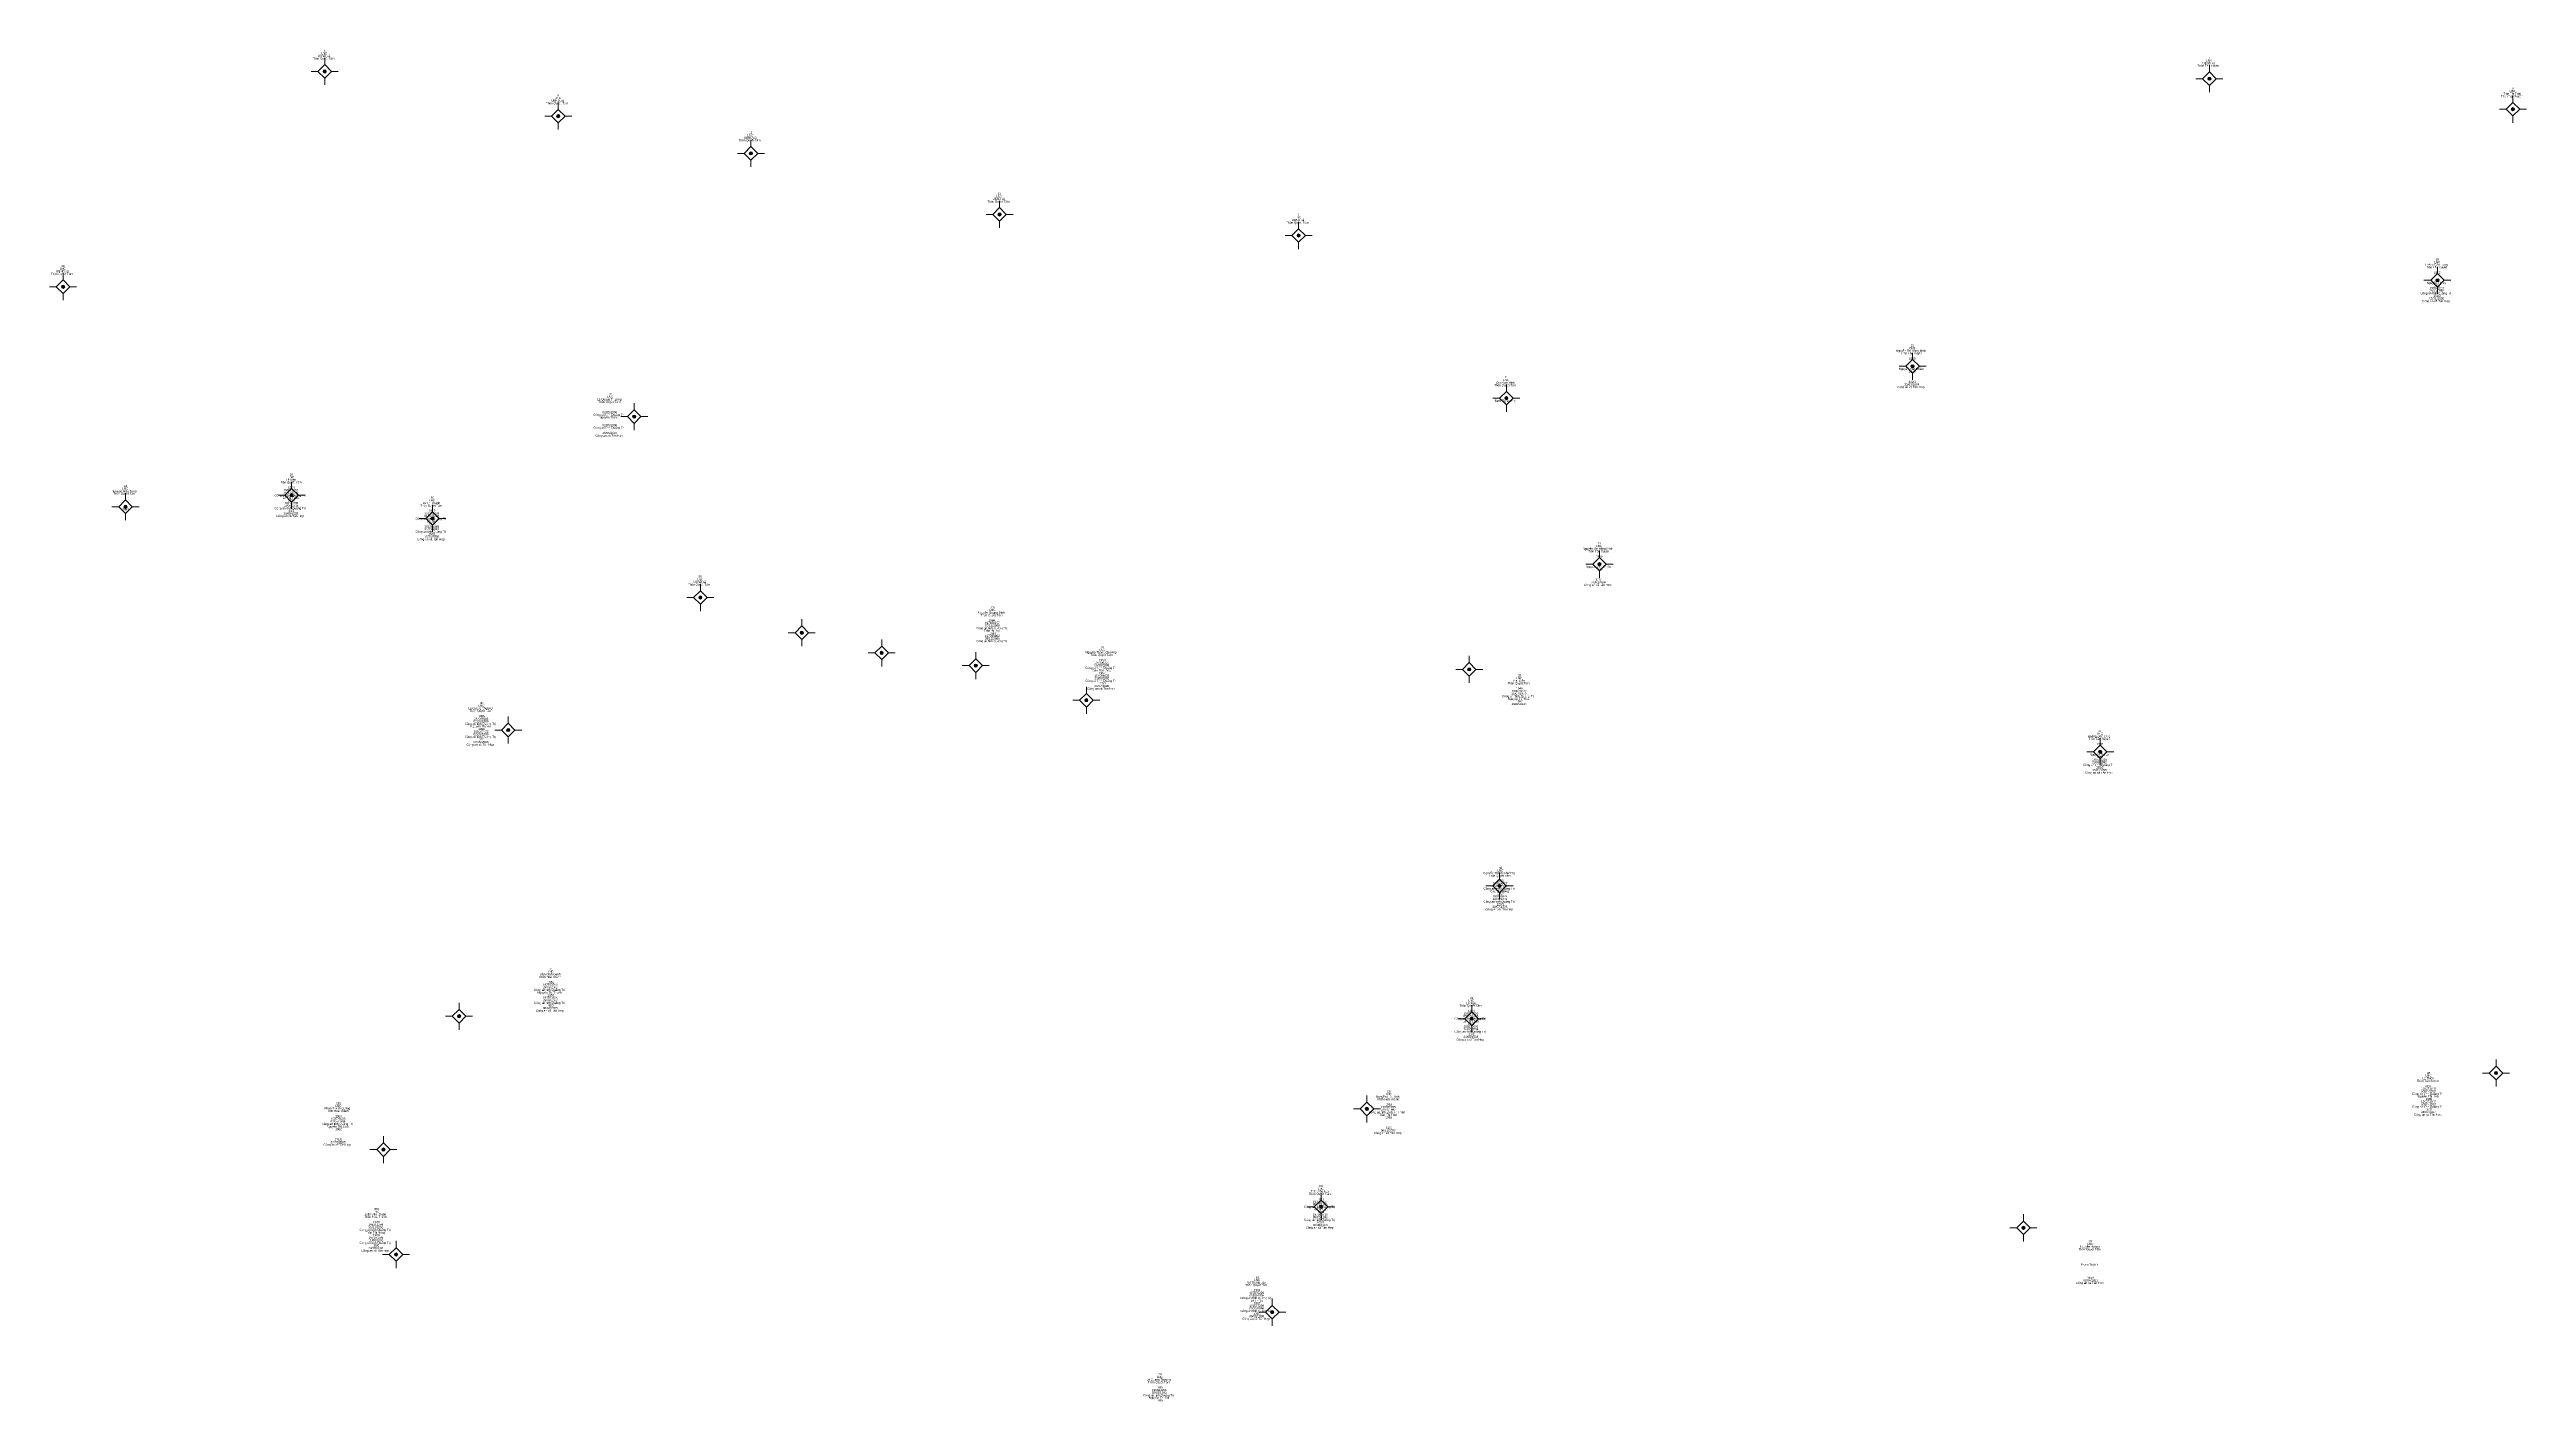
# Model space of a CAD drawing. Header units: metres. Extents: x 548344 to 551009, y 1840956 to 1844853.
# Drawn here: x 550531.1 to 550989.1, y 1841736.2 to 1841986.2 of the extents above; entities that cross this region are included whole.
import ezdxf
from ezdxf.enums import TextEntityAlignment as Align

# ---------------------------------------------------------------- set-up
doc = ezdxf.new("R2010")
doc.units = ezdxf.units.M
doc.header["$LTSCALE"] = 0.16
doc.layers.add('11', color=7, linetype='Continuous', lineweight=13)
doc.layers.add('15', color=7, linetype='Continuous')

msp = doc.modelspace()

# ---------------------------------------------------------------- hatches: boundary and pattern name
at = {"layer": '11'}
for points in [[(550582.2295, 1841982.14, 1), (550581.6295, 1841982.14, 1)], [(550930.7595, 1841980.79, 1), (550930.1595, 1841980.79, 1)], [(550625.4295, 1841973.87, 1), (550624.8295, 1841973.87, 1)], [(550986.8895, 1841975.16, 1), (550986.2895, 1841975.16, 1)], [(550661.0495, 1841966.99, 1), (550660.4495, 1841966.99, 1)], [(550661.0495, 1841966.99, 1), (550660.4495, 1841966.99, 1)], [(550707.0295, 1841955.7, 1), (550706.4295, 1841955.7, 1)], [(550762.3395, 1841951.8, 1), (550761.7395, 1841951.8, 1)], [(550972.9295, 1841943.52, 1), (550972.3295, 1841943.52, 1)], [(550533.8495, 1841942.33, 1), (550533.2495, 1841942.33, 1)], [(550875.8695, 1841927.62, 1), (550875.2695, 1841927.62, 1)], [(550800.7495, 1841921.73, 1), (550800.1495, 1841921.73, 1)], [(550639.4695, 1841918.31, 1), (550638.8695, 1841918.31, 1)], [(550639.4695, 1841918.31, 1), (550638.8695, 1841918.31, 1)], [(550576.1195, 1841903.78, 1), (550575.5195, 1841903.78, 1)], [(550545.3995, 1841901.66, 1), (550544.7995, 1841901.66, 1)], [(550602.1595, 1841899.48, 1), (550601.5595, 1841899.48, 1)], [(550817.9695, 1841891.04, 1), (550817.3695, 1841891.04, 1)], [(550651.6995, 1841884.88, 1), (550651.0995, 1841884.88, 1)], [(550651.6995, 1841884.88, 1), (550651.0995, 1841884.88, 1)], [(550670.4595, 1841878.36, 1), (550669.8595, 1841878.36, 1)], [(550670.4595, 1841878.36, 1), (550669.8595, 1841878.36, 1)], [(550685.2295, 1841874.64, 1), (550684.6295, 1841874.64, 1)], [(550685.2295, 1841874.64, 1), (550684.6295, 1841874.64, 1)], [(550702.6295, 1841872.28, 1), (550702.0295, 1841872.28, 1)], [(550793.8795, 1841871.59, 1), (550793.2795, 1841871.59, 1)], [(550723.0795, 1841865.88, 1), (550722.4795, 1841865.88, 1)], [(550616.1695, 1841860.38, 1), (550615.5695, 1841860.38, 1)], [(550616.1695, 1841860.38, 1), (550615.5695, 1841860.38, 1)], [(550910.5695, 1841856.34, 1), (550909.9695, 1841856.34, 1)], [(550799.4795, 1841831.55, 1), (550798.8795, 1841831.55, 1)], [(550607.0795, 1841807.46, 1), (550606.4795, 1841807.46, 1)], [(550794.3395, 1841807.01, 1), (550793.7395, 1841807.01, 1)], [(550983.7595, 1841796.96, 1), (550983.1595, 1841796.96, 1)], [(550774.9695, 1841790.32, 1), (550774.3695, 1841790.32, 1)], [(550593.0995, 1841782.81, 1), (550592.4995, 1841782.81, 1)], [(550766.4795, 1841772.23, 1), (550765.8795, 1841772.23, 1)], [(550896.3695, 1841768.34, 1), (550895.7695, 1841768.34, 1)], [(550595.4195, 1841763.41, 1), (550594.8195, 1841763.41, 1)], [(550757.4595, 1841752.75, 1), (550756.8595, 1841752.75, 1)]]:
    msp.add_hatch(color=256, dxfattribs=at).paths.add_polyline_path(points)

# ---------------------------------------------------------------- linework, layer by layer
for p, q in [((550580.68, 1841982.14), (550579.43, 1841982.14)), ((550581.93, 1841984.64), (550581.93, 1841983.39)), ((550581.93, 1841980.89), (550581.93, 1841979.64)), ((550584.43, 1841982.14), (550583.18, 1841982.14)), ((550929.21, 1841980.79), (550927.96, 1841980.79)), ((550930.46, 1841983.29), (550930.46, 1841982.04)), ((550932.96, 1841980.79), (550931.71, 1841980.79)), ((550625.13, 1841976.37), (550625.13, 1841975.12)), ((550930.46, 1841979.54), (550930.46, 1841978.29)), ((550986.59, 1841977.66), (550986.59, 1841976.41)), ((550623.88, 1841973.87), (550622.63, 1841973.87)), ((550625.13, 1841972.62), (550625.13, 1841971.37)), ((550627.63, 1841973.87), (550626.38, 1841973.87)), ((550985.34, 1841975.16), (550984.09, 1841975.16)), ((550986.59, 1841973.91), (550986.59, 1841972.66)), ((550989.09, 1841975.16), (550987.84, 1841975.16)), ((550659.5, 1841966.99), (550658.25, 1841966.99)), ((550659.5, 1841966.99), (550658.25, 1841966.99)), ((550660.75, 1841969.49), (550660.75, 1841968.24)), ((550660.75, 1841969.49), (550660.75, 1841968.24)), ((550663.25, 1841966.99), (550662, 1841966.99)), ((550663.25, 1841966.99), (550662, 1841966.99)), ((550660.75, 1841965.74), (550660.75, 1841964.49)), ((550660.75, 1841965.74), (550660.75, 1841964.49)), ((550706.73, 1841958.2), (550706.73, 1841956.95)), ((550705.48, 1841955.7), (550704.23, 1841955.7)), ((550706.73, 1841954.45), (550706.73, 1841953.2)), ((550709.23, 1841955.7), (550707.98, 1841955.7)), ((550762.04, 1841954.3), (550762.04, 1841953.05)), ((550760.79, 1841951.8), (550759.54, 1841951.8)), ((550762.04, 1841950.55), (550762.04, 1841949.3)), ((550764.54, 1841951.8), (550763.29, 1841951.8)), ((550533.55, 1841944.83), (550533.55, 1841943.58)), ((550972.63, 1841946.02), (550972.63, 1841944.77)), ((550532.3, 1841942.33), (550531.05, 1841942.33)), ((550533.55, 1841941.08), (550533.55, 1841939.83)), ((550536.05, 1841942.33), (550534.8, 1841942.33)), ((550971.38, 1841943.52), (550970.13, 1841943.52)), ((550972.63, 1841942.27), (550972.63, 1841941.02)), ((550975.13, 1841943.52), (550973.88, 1841943.52)), ((550875.57, 1841930.12), (550875.57, 1841928.87)), ((550874.32, 1841927.62), (550873.07, 1841927.62)), ((550875.57, 1841926.37), (550875.57, 1841925.12)), ((550878.07, 1841927.62), (550876.82, 1841927.62)), ((550799.2, 1841921.73), (550797.95, 1841921.73)), ((550800.45, 1841924.23), (550800.45, 1841922.98)), ((550802.95, 1841921.73), (550801.7, 1841921.73)), ((550637.92, 1841918.31), (550636.67, 1841918.31)), ((550637.92, 1841918.31), (550636.67, 1841918.31)), ((550639.17, 1841920.81), (550639.17, 1841919.56)), ((550639.17, 1841920.81), (550639.17, 1841919.56)), ((550639.17, 1841917.06), (550639.17, 1841915.81)), ((550639.17, 1841917.06), (550639.17, 1841915.81)), ((550641.67, 1841918.31), (550640.42, 1841918.31)), ((550641.67, 1841918.31), (550640.42, 1841918.31)), ((550800.45, 1841920.48), (550800.45, 1841919.23)), ((550545.1, 1841904.16), (550545.1, 1841902.91)), ((550574.57, 1841903.78), (550573.32, 1841903.78)), ((550575.82, 1841906.28), (550575.82, 1841905.03)), ((550575.82, 1841902.53), (550575.82, 1841901.28)), ((550578.32, 1841903.78), (550577.07, 1841903.78)), ((550543.85, 1841901.66), (550542.6, 1841901.66)), ((550545.1, 1841900.41), (550545.1, 1841899.16)), ((550547.6, 1841901.66), (550546.35, 1841901.66)), ((550600.61, 1841899.48), (550599.36, 1841899.48)), ((550601.86, 1841901.98), (550601.86, 1841900.73)), ((550601.86, 1841898.23), (550601.86, 1841896.98)), ((550604.36, 1841899.48), (550603.11, 1841899.48)), ((550817.67, 1841893.54), (550817.67, 1841892.29)), ((550816.42, 1841891.04), (550815.17, 1841891.04)), ((550817.67, 1841889.79), (550817.67, 1841888.54)), ((550820.17, 1841891.04), (550818.92, 1841891.04)), ((550650.15, 1841884.88), (550648.9, 1841884.88)), ((550650.15, 1841884.88), (550648.9, 1841884.88)), ((550651.4, 1841887.38), (550651.4, 1841886.13)), ((550651.4, 1841887.38), (550651.4, 1841886.13)), ((550653.9, 1841884.88), (550652.65, 1841884.88)), ((550653.9, 1841884.88), (550652.65, 1841884.88)), ((550651.4, 1841883.63), (550651.4, 1841882.38)), ((550651.4, 1841883.63), (550651.4, 1841882.38)), ((550670.16, 1841880.86), (550670.16, 1841879.61)), ((550670.16, 1841880.86), (550670.16, 1841879.61)), ((550668.91, 1841878.36), (550667.66, 1841878.36)), ((550668.91, 1841878.36), (550667.66, 1841878.36)), ((550670.16, 1841877.11), (550670.16, 1841875.86)), ((550670.16, 1841877.11), (550670.16, 1841875.86)), ((550672.66, 1841878.36), (550671.41, 1841878.36)), ((550672.66, 1841878.36), (550671.41, 1841878.36)), ((550684.93, 1841877.14), (550684.93, 1841875.89)), ((550684.93, 1841877.14), (550684.93, 1841875.89)), ((550683.68, 1841874.64), (550682.43, 1841874.64)), ((550683.68, 1841874.64), (550682.43, 1841874.64)), ((550684.93, 1841873.39), (550684.93, 1841872.14)), ((550684.93, 1841873.39), (550684.93, 1841872.14)), ((550687.43, 1841874.64), (550686.18, 1841874.64)), ((550687.43, 1841874.64), (550686.18, 1841874.64)), ((550701.08, 1841872.28), (550699.83, 1841872.28)), ((550702.33, 1841874.78), (550702.33, 1841873.53)), ((550702.33, 1841871.03), (550702.33, 1841869.78)), ((550704.83, 1841872.28), (550703.58, 1841872.28)), ((550792.33, 1841871.59), (550791.08, 1841871.59)), ((550793.58, 1841874.09), (550793.58, 1841872.84)), ((550796.08, 1841871.59), (550794.83, 1841871.59)), ((550721.53, 1841865.88), (550720.28, 1841865.88)), ((550722.78, 1841868.38), (550722.78, 1841867.13)), ((550725.28, 1841865.88), (550724.03, 1841865.88)), ((550793.58, 1841870.34), (550793.58, 1841869.09)), ((550615.87, 1841862.88), (550615.87, 1841861.63)), ((550615.87, 1841862.88), (550615.87, 1841861.63)), ((550722.78, 1841864.63), (550722.78, 1841863.38)), ((550614.62, 1841860.38), (550613.37, 1841860.38)), ((550614.62, 1841860.38), (550613.37, 1841860.38)), ((550615.87, 1841859.13), (550615.87, 1841857.88)), ((550615.87, 1841859.13), (550615.87, 1841857.88)), ((550618.37, 1841860.38), (550617.12, 1841860.38)), ((550618.37, 1841860.38), (550617.12, 1841860.38)), ((550910.27, 1841858.84), (550910.27, 1841857.59)), ((550909.02, 1841856.34), (550907.77, 1841856.34)), ((550910.27, 1841855.09), (550910.27, 1841853.84)), ((550912.77, 1841856.34), (550911.52, 1841856.34)), ((550799.18, 1841834.05), (550799.18, 1841832.8)), ((550797.93, 1841831.55), (550796.68, 1841831.55)), ((550799.18, 1841830.3), (550799.18, 1841829.05)), ((550801.68, 1841831.55), (550800.43, 1841831.55)), ((550605.53, 1841807.46), (550604.28, 1841807.46)), ((550606.78, 1841809.96), (550606.78, 1841808.71)), ((550609.28, 1841807.46), (550608.03, 1841807.46)), ((550792.79, 1841807.01), (550791.54, 1841807.01)), ((550794.04, 1841809.51), (550794.04, 1841808.26)), ((550796.54, 1841807.01), (550795.29, 1841807.01)), ((550606.78, 1841806.21), (550606.78, 1841804.96)), ((550794.04, 1841805.76), (550794.04, 1841804.51)), ((550983.46, 1841799.46), (550983.46, 1841798.21)), ((550774.67, 1841792.82), (550774.67, 1841791.57)), ((550982.21, 1841796.96), (550980.96, 1841796.96)), ((550983.46, 1841795.71), (550983.46, 1841794.46)), ((550985.96, 1841796.96), (550984.71, 1841796.96)), ((550773.42, 1841790.32), (550772.17, 1841790.32)), ((550774.67, 1841789.07), (550774.67, 1841787.82)), ((550777.17, 1841790.32), (550775.92, 1841790.32)), ((550592.8, 1841785.31), (550592.8, 1841784.06)), ((550591.55, 1841782.81), (550590.3, 1841782.81)), ((550592.8, 1841781.56), (550592.8, 1841780.31)), ((550595.3, 1841782.81), (550594.05, 1841782.81)), ((550766.18, 1841774.73), (550766.18, 1841773.48)), ((550764.93, 1841772.23), (550763.68, 1841772.23)), ((550766.18, 1841770.98), (550766.18, 1841769.73)), ((550768.68, 1841772.23), (550767.43, 1841772.23)), ((550896.07, 1841770.84), (550896.07, 1841769.59)), ((550595.12, 1841765.91), (550595.12, 1841764.66)), ((550894.82, 1841768.34), (550893.57, 1841768.34)), ((550896.07, 1841767.09), (550896.07, 1841765.84)), ((550898.57, 1841768.34), (550897.32, 1841768.34)), ((550593.87, 1841763.41), (550592.62, 1841763.41)), ((550595.12, 1841762.16), (550595.12, 1841760.91)), ((550597.62, 1841763.41), (550596.37, 1841763.41)), ((550755.91, 1841752.75), (550754.66, 1841752.75)), ((550757.16, 1841755.25), (550757.16, 1841754)), ((550757.16, 1841751.5), (550757.16, 1841750.25)), ((550759.66, 1841752.75), (550758.41, 1841752.75))]:
    msp.add_line(p, q, dxfattribs=at)
for points in [[(550581.93, 1841983.39), (550580.68, 1841982.14), (550581.93, 1841980.89), (550583.18, 1841982.14)], [(550930.46, 1841982.04), (550929.21, 1841980.79), (550930.46, 1841979.54), (550931.71, 1841980.79)], [(550986.59, 1841976.41), (550985.34, 1841975.16), (550986.59, 1841973.91), (550987.84, 1841975.16)], [(550625.13, 1841975.12), (550623.88, 1841973.87), (550625.13, 1841972.62), (550626.38, 1841973.87)], [(550660.75, 1841968.24), (550659.5, 1841966.99), (550660.75, 1841965.74), (550662, 1841966.99)], [(550660.75, 1841968.24), (550659.5, 1841966.99), (550660.75, 1841965.74), (550662, 1841966.99)], [(550706.73, 1841956.95), (550705.48, 1841955.7), (550706.73, 1841954.45), (550707.98, 1841955.7)], [(550762.04, 1841953.05), (550760.79, 1841951.8), (550762.04, 1841950.55), (550763.29, 1841951.8)], [(550972.63, 1841944.77), (550971.38, 1841943.52), (550972.63, 1841942.27), (550973.88, 1841943.52)], [(550533.55, 1841943.58), (550532.3, 1841942.33), (550533.55, 1841941.08), (550534.8, 1841942.33)], [(550875.57, 1841928.87), (550874.32, 1841927.62), (550875.57, 1841926.37), (550876.82, 1841927.62)], [(550800.45, 1841922.98), (550799.2, 1841921.73), (550800.45, 1841920.48), (550801.7, 1841921.73)], [(550639.17, 1841919.56), (550637.92, 1841918.31), (550639.17, 1841917.06), (550640.42, 1841918.31)], [(550639.17, 1841919.56), (550637.92, 1841918.31), (550639.17, 1841917.06), (550640.42, 1841918.31)], [(550545.1, 1841902.91), (550543.85, 1841901.66), (550545.1, 1841900.41), (550546.35, 1841901.66)], [(550575.82, 1841905.03), (550574.57, 1841903.78), (550575.82, 1841902.53), (550577.07, 1841903.78)], [(550601.86, 1841900.73), (550600.61, 1841899.48), (550601.86, 1841898.23), (550603.11, 1841899.48)], [(550817.67, 1841892.29), (550816.42, 1841891.04), (550817.67, 1841889.79), (550818.92, 1841891.04)], [(550651.4, 1841886.13), (550650.15, 1841884.88), (550651.4, 1841883.63), (550652.65, 1841884.88)], [(550651.4, 1841886.13), (550650.15, 1841884.88), (550651.4, 1841883.63), (550652.65, 1841884.88)], [(550670.16, 1841879.61), (550668.91, 1841878.36), (550670.16, 1841877.11), (550671.41, 1841878.36)], [(550670.16, 1841879.61), (550668.91, 1841878.36), (550670.16, 1841877.11), (550671.41, 1841878.36)], [(550684.93, 1841875.89), (550683.68, 1841874.64), (550684.93, 1841873.39), (550686.18, 1841874.64)], [(550684.93, 1841875.89), (550683.68, 1841874.64), (550684.93, 1841873.39), (550686.18, 1841874.64)], [(550702.33, 1841873.53), (550701.08, 1841872.28), (550702.33, 1841871.03), (550703.58, 1841872.28)], [(550793.58, 1841872.84), (550792.33, 1841871.59), (550793.58, 1841870.34), (550794.83, 1841871.59)], [(550722.78, 1841867.13), (550721.53, 1841865.88), (550722.78, 1841864.63), (550724.03, 1841865.88)], [(550615.87, 1841861.63), (550614.62, 1841860.38), (550615.87, 1841859.13), (550617.12, 1841860.38)], [(550615.87, 1841861.63), (550614.62, 1841860.38), (550615.87, 1841859.13), (550617.12, 1841860.38)], [(550910.27, 1841857.59), (550909.02, 1841856.34), (550910.27, 1841855.09), (550911.52, 1841856.34)], [(550799.18, 1841832.8), (550797.93, 1841831.55), (550799.18, 1841830.3), (550800.43, 1841831.55)], [(550606.78, 1841808.71), (550605.53, 1841807.46), (550606.78, 1841806.21), (550608.03, 1841807.46)], [(550794.04, 1841808.26), (550792.79, 1841807.01), (550794.04, 1841805.76), (550795.29, 1841807.01)], [(550983.46, 1841798.21), (550982.21, 1841796.96), (550983.46, 1841795.71), (550984.71, 1841796.96)], [(550774.67, 1841791.57), (550773.42, 1841790.32), (550774.67, 1841789.07), (550775.92, 1841790.32)], [(550592.8, 1841784.06), (550591.55, 1841782.81), (550592.8, 1841781.56), (550594.05, 1841782.81)], [(550766.18, 1841773.48), (550764.93, 1841772.23), (550766.18, 1841770.98), (550767.43, 1841772.23)], [(550896.07, 1841769.59), (550894.82, 1841768.34), (550896.07, 1841767.09), (550897.32, 1841768.34)], [(550595.12, 1841764.66), (550593.87, 1841763.41), (550595.12, 1841762.16), (550596.37, 1841763.41)], [(550757.16, 1841754), (550755.91, 1841752.75), (550757.16, 1841751.5), (550758.41, 1841752.75)]]:
    msp.add_lwpolyline(points, close=True, dxfattribs=at)
for centre in [(550581.9295, 1841982.14), (550930.4595, 1841980.79), (550625.1295, 1841973.87), (550986.5895, 1841975.16), (550660.7495, 1841966.99), (550660.7495, 1841966.99), (550706.7295, 1841955.7), (550762.0395, 1841951.8), (550972.6295, 1841943.52), (550533.5495, 1841942.33), (550875.5695, 1841927.62), (550800.4495, 1841921.73), (550639.1695, 1841918.31), (550639.1695, 1841918.31), (550575.8195, 1841903.78), (550545.0995, 1841901.66), (550601.8595, 1841899.48), (550817.6695, 1841891.04), (550651.3995, 1841884.88), (550651.3995, 1841884.88), (550670.1595, 1841878.36), (550670.1595, 1841878.36), (550684.9295, 1841874.64), (550684.9295, 1841874.64), (550702.3295, 1841872.28), (550793.5795, 1841871.59), (550722.7795, 1841865.88), (550615.8695, 1841860.38), (550615.8695, 1841860.38), (550910.2695, 1841856.34), (550799.1795, 1841831.55), (550606.7795, 1841807.46), (550794.0395, 1841807.01), (550983.4595, 1841796.96), (550774.6695, 1841790.32), (550592.7995, 1841782.81), (550766.1795, 1841772.23), (550896.0695, 1841768.34), (550595.1195, 1841763.41), (550757.1595, 1841752.75)]:
    msp.add_circle(centre, 0.3, dxfattribs=at)

# ---------------------------------------------------------------- texts
at = {"layer": '15'}
for s, width, p in [('UBND xã', 0.95, (550581.805, 1841984.82)), ('LNC', 0.95, (550581.86, 1841985.3)), ('5', 0.75, (550581.915, 1841985.78)), ('Thôn Quyết Tâm', 0.85, (550581.71, 1841984.34)), ('Thôn Tân Xuyên', 0.85, (550930.245, 1841982.99)), ('UBND xã', 0.95, (550930.335, 1841983.47)), ('7', 0.85, (550930.45, 1841984.43)), ('Thôn Quyết Tâm', 0.85, (550624.91, 1841976.07)), ('UBND xã', 0.95, (550625.005, 1841976.55)), ('LNC', 0.95, (550625.06, 1841977.03)), ('6', 0.85, (550625.115, 1841977.51)), ('Thôn Tân Xuyên', 0.85, (550986.375, 1841977.36)), ('Trần Thị Toái', 0.9, (550986.415, 1841977.84)), ('ONT', 0.95, (550986.53, 1841978.32)), ('8', 0.8, (550986.57, 1841978.8)), ('Thôn Quyết Tâm', 0.85, (550660.53, 1841969.19)), ('Thôn Quyết Tâm', 0.85, (550660.53, 1841969.19)), ('UBND xã', 0.95, (550660.625, 1841969.67)), ('UBND xã', 0.95, (550660.625, 1841969.67)), ('LNC', 0.95, (550660.68, 1841970.15)), ('LNC', 0.95, (550660.68, 1841970.15)), ('11', 0.75, (550660.72, 1841970.63)), ('11', 0.75, (550660.72, 1841970.63)), ('Thôn Quyết Tâm', 0.85, (550706.51, 1841957.9)), ('UBND xã', 0.95, (550706.605, 1841958.38)), ('LNC', 0.95, (550706.66, 1841958.86)), ('10', 0.85, (550706.7, 1841959.34)), ('Thôn Quyết Tâm', 0.85, (550761.82, 1841954)), ('UBND xã', 0.95, (550761.915, 1841954.48)), ('LNC', 0.95, (550761.97, 1841954.96)), ('9', 0.75, (550762.015, 1841955.44)), ('Thôn Quyết Tâm', 0.85, (550533.33, 1841944.53)), ('UBND xã', 0.95, (550533.425, 1841945.01)), ('LNC', 0.95, (550533.48, 1841945.49)), ('18', 0.85, (550533.51, 1841945.97)), ('Hoàng Đức Long', 0.9, (550972.405, 1841946.2)), ('Thôn Tân Xuyên', 0.85, (550972.415, 1841945.72)), ('LNC', 0.95, (550972.56, 1841946.68)), ('1942', 0.85, (550972.575, 1841944.76)), ('19', 0.8, (550972.595, 1841947.16)), ('Công an tỉnh Quảng Trị', 0.9, (550972.32, 1841940.92)), ('Công an xã Tân Hợp', 0.9, (550972.36, 1841939.48)), ('Nguyễn Thị Lý', 0.9, (550972.435, 1841942.84)), ('05/01/1995', 0.9, (550972.49, 1841939.96)), ('29/03/1992', 0.85, (550972.485, 1841941.4)), ('190541210', 0.85, (550972.49, 1841941.88)), ('152/2', 0.85, (550972.565, 1841940.44)), ('1957', 0.85, (550972.565, 1841942.36)), ('Nguyễn Thị Hồng Minh', 0.9, (550875.265, 1841930.3)), ('Thôn Tân Xuyên', 0.85, (550875.355, 1841929.82)), ('ONT', 0.95, (550875.51, 1841930.78)), ('20', 0.85, (550875.54, 1841931.26)), ('21', 0.75, (550800.42, 1841925.37)), ('Nguyễn Văn Chiến', 0.9, (550875.32, 1841926.94)), ('1959', 0.85, (550875.5, 1841928.86)), ('1945', 0.85, (550875.5, 1841926.46)), ('Lê Quang Thương', 0.85, (550634.565, 1841921.34)), ('Lê Quang Thương', 0.85, (550634.565, 1841921.34)), ('Thôn Quyết Tâm', 0.85, (550634.58, 1841920.86)), ('Thôn Quyết Tâm', 0.85, (550634.58, 1841920.86)), ('LNC', 0.95, (550634.73, 1841921.82)), ('LNC', 0.95, (550634.73, 1841921.82)), ('22', 0.8, (550634.77, 1841922.3)), ('22', 0.8, (550634.77, 1841922.3)), ('Đinh Thị Lương', 0.95, (550800.24, 1841921.05)), ('Thôn Quyết Tâm', 0.85, (550800.23, 1841923.93)), ('Cao Văn Minh', 0.9, (550800.26, 1841924.41)), ('LNC', 0.95, (550800.38, 1841924.89)), ('Công an xã Tân Hợp ', 0.85, (550875.3, 1841923.58)), ('29/03/2004', 0.9, (550875.435, 1841924.06)), ('322/1', 0.85, (550875.495, 1841924.54)), ('Công an tỉnh Quảng Trị', 0.9, (550634.49, 1841918.46)), ('Công an tỉnh Quảng Trị', 0.9, (550634.49, 1841918.46)), ('Công an tỉnh Quảng Trị', 0.9, (550634.49, 1841916.06)), ('Công an tỉnh Quảng Trị', 0.9, (550634.49, 1841916.06)), ('Nguyễn Thị Vui', 0.9, (550634.595, 1841917.98)), ('Nguyễn Thị Vui', 0.9, (550634.595, 1841917.98)), ('02/05/1996', 0.9, (550634.65, 1841918.94)), ('02/05/1996', 0.9, (550634.65, 1841918.94)), ('02/05/1996', 0.9, (550634.65, 1841916.54)), ('02/05/1996', 0.9, (550634.65, 1841916.54)), ('191007422', 0.85, (550634.66, 1841917.02)), ('191007422', 0.85, (550634.66, 1841917.02)), ('190831251', 0.85, (550634.67, 1841919.42)), ('190831251', 0.85, (550634.67, 1841919.42)), ('1966', 0.85, (550634.74, 1841919.9)), ('1966', 0.85, (550634.74, 1841919.9)), ('1966', 0.85, (550634.74, 1841917.5)), ('1966', 0.85, (550634.74, 1841917.5)), ('Công an xã Tân Hợp', 0.9, (550634.53, 1841914.62)), ('Công an xã Tân Hợp', 0.9, (550634.53, 1841914.62)), ('08/05/2005', 0.9, (550634.66, 1841915.1)), ('08/05/2005', 0.9, (550634.66, 1841915.1)), ('07/1', 0.85, (550634.755, 1841915.58)), ('07/1', 0.85, (550634.755, 1841915.58)), ('LNC', 0.95, (550575.75, 1841906.94)), ('29', 0.8, (550575.785, 1841907.42)), ('Nguyễn Hữu Tùng', 0.9, (550544.86, 1841904.34)), ('Thôn Quyết Tâm', 0.85, (550544.88, 1841903.86)), ('LNC', 0.95, (550545.03, 1841904.82)), ('24', 0.85, (550545.07, 1841905.3)), ('Công an tỉnh Quảng Trị', 0.9, (550575.51, 1841903.58)), ('Thôn Quyết Tâm', 0.85, (550575.6, 1841905.98)), ('Lê Thị Thao', 0.9, (550575.67, 1841903.1)), ('05/02/1996', 0.9, (550575.67, 1841904.06)), ('190270596', 0.85, (550575.675, 1841902.14)), ('190270595', 0.85, (550575.685, 1841904.54)), ('Lê Biên', 0.85, (550575.725, 1841906.46)), ('1959', 0.85, (550575.75, 1841902.62)), ('1954', 0.85, (550575.755, 1841905.02)), ('Lê Thị Thanh', 0.9, (550601.68, 1841902.16)), ('LNC', 0.95, (550601.79, 1841902.64)), ('30', 0.85, (550601.83, 1841903.12)), ('Thắm', 0.85, (550545.025, 1841900.98)), ('Công an tỉnh Quảng Trị', 0.9, (550575.51, 1841901.18)), ('Công an xã Tân Hợp', 0.9, (550575.55, 1841899.74)), ('30/08/1998', 0.9, (550575.665, 1841900.22)), ('14/06/2004', 0.9, (550575.685, 1841901.66)), ('31/1', 0.85, (550575.775, 1841900.7)), ('Công an tỉnh Quảng Trị', 0.9, (550601.55, 1841899.28)), ('Thôn Quyết Tâm', 0.85, (550601.64, 1841901.68)), ('01/08/2008', 0.9, (550601.705, 1841899.76)), ('191165389', 0.85, (550601.715, 1841897.84)), ('191292234', 0.85, (550601.73, 1841900.24)), ('Lê Ngô', 0.9, (550601.765, 1841898.8)), ('1973', 0.85, (550601.8, 1841898.32)), ('1972', 0.85, (550601.805, 1841900.72)), ('Công an tỉnh Quảng Trị', 0.9, (550601.55, 1841896.88)), ('Công an xã Tân Hợp', 0.9, (550601.59, 1841895.44)), ('14/04/1987', 0.9, (550601.715, 1841897.36)), ('17/08/2005', 0.9, (550601.72, 1841895.92)), ('165/1', 0.85, (550601.785, 1841896.4)), ('Nguyễn Thị Hồng Minh', 0.9, (550817.365, 1841893.72)), ('Thôn Tân Xuyên', 0.85, (550817.455, 1841893.24)), ('LNC', 0.95, (550817.6, 1841894.2)), ('31', 0.75, (550817.64, 1841894.68)), ('35', 0.8, (550651.365, 1841888.52)), ('35', 0.8, (550651.365, 1841888.52)), ('Nguyễn Văn Chiến', 0.9, (550817.42, 1841890.36)), ('1959', 0.85, (550817.6, 1841892.28)), ('1945', 0.85, (550817.6, 1841889.88)), ('Thôn Quyết Tâm', 0.85, (550651.18, 1841887.08)), ('Thôn Quyết Tâm', 0.85, (550651.18, 1841887.08)), ('UBND xã', 0.95, (550651.275, 1841887.56)), ('UBND xã', 0.95, (550651.275, 1841887.56)), ('LNC', 0.95, (550651.33, 1841888.04)), ('LNC', 0.95, (550651.33, 1841888.04)), ('Công an xã Tân Hợp ', 0.85, (550817.4, 1841887)), ('29/03/2004', 0.9, (550817.535, 1841887.48)), ('322/1', 0.85, (550817.595, 1841887.96)), ('Nguyễn Quang Dinh', 0.9, (550705.21, 1841881.9)), ('Thôn Quyết Tâm', 0.85, (550705.25, 1841881.42)), (' 07/11/2000', 0.9, (550705.32, 1841879.5)), (' 197150277', 0.85, (550705.315, 1841879.98)), ('1966 ', 0.85, (550705.395, 1841880.46)), ('LNC', 0.95, (550705.4, 1841882.38)), ('303', 0.85, (550705.43, 1841882.86)), (' Công an tỉnh Quảng Trị', 0.9, (550705.155, 1841879.02)), (' Công an tỉnh Quảng Trị', 0.9, (550705.155, 1841876.62)), ('Trần thị Luỹ', 0.95, (550705.31, 1841878.54)), (' 28/12/2006', 0.9, (550705.325, 1841877.1)), (' 197239862', 0.85, (550705.325, 1841877.58)), (' 1967', 0.9, (550705.4, 1841878.06)), ('Nguyễn Thanh Chường', 0.85, (550725.47, 1841874.56)), ('LNC', 0.95, (550725.71, 1841875.04)), ('33', 0.8, (550725.745, 1841875.52)), ('Công an tỉnh Quảng Trị', 0.9, (550725.47, 1841871.68)), ('Thôn Quyết Tâm', 0.85, (550725.56, 1841874.08)), ('Cao Thị Hồng', 0.9, (550725.585, 1841871.2)), ('05/08/2008', 0.9, (550725.625, 1841872.16)), ('197069628', 0.85, (550725.63, 1841870.24)), ('197046227', 0.85, (550725.64, 1841872.64)), ('1957', 0.85, (550725.715, 1841870.72)), ('1953', 0.85, (550725.72, 1841873.12)), ('32', 0.8, (550802.89, 1841870.27)), ('Công an tỉnh Quảng Trị', 0.9, (550725.47, 1841869.28)), ('Công an xã Tân Hợp', 0.9, (550725.51, 1841867.84)), ('20/07/1998', 0.9, (550725.625, 1841868.32)), ('20/09/2002', 0.85, (550725.635, 1841869.76)), ('123/1', 0.85, (550725.705, 1841868.8)), ('Công an Tỉnh Quảng Trị', 0.9, (550802.605, 1841866.43)), ('Thôn Quyết Tâm', 0.85, (550802.7, 1841868.83)), ('Nguyễn Thị Hoa', 0.9, (550802.705, 1841865.95)), ('25/07/1979', 0.9, (550802.77, 1841866.91)), ('190520220', 0.85, (550802.78, 1841867.39)), ('Thái Diến ', 0.9, (550802.785, 1841869.31)), ('LNC', 0.95, (550802.85, 1841869.79)), ('1948', 0.85, (550802.855, 1841867.87)), ('1952', 0.85, (550802.865, 1841865.47)), ('Công an tỉnh Quảng Trị', 0.9, (550610.68, 1841861.33)), ('Lê Quang Thương', 0.85, (550610.755, 1841864.21)), ('Thôn Quyết Tâm', 0.85, (550610.77, 1841863.73)), ('Nguyễn Thị Vui', 0.9, (550610.785, 1841860.85)), ('02/05/1996', 0.9, (550610.84, 1841861.81)), ('197089251', 0.85, (550610.86, 1841862.29)), ('LNC', 0.95, (550610.92, 1841864.69)), ('1966', 0.85, (550610.93, 1841862.77)), ('40', 0.85, (550610.96, 1841865.17)), ('190250190', 0.85, (550802.78, 1841864.99)), ('Công an tỉnh Quảng Trị', 0.9, (550610.68, 1841858.93)), ('Công an xã Tân Hợp', 0.9, (550610.72, 1841857.49)), ('02/05/1996', 0.9, (550610.84, 1841859.41)), ('08/05/2005', 0.9, (550610.85, 1841857.97)), ('191007422', 0.85, (550610.85, 1841859.89)), ('1966', 0.85, (550610.93, 1841860.37)), ('07/1', 0.85, (550610.945, 1841858.45)), ('Hoàng Đức Long', 0.9, (550910.045, 1841859.02)), ('Thôn Tân Xuyên', 0.85, (550910.055, 1841858.54)), ('LNC', 0.95, (550910.2, 1841859.5)), ('1942', 0.85, (550910.215, 1841857.58)), ('41', 0.75, (550910.24, 1841859.98)), ('Công an tỉnh Quảng Trị', 0.9, (550909.96, 1841853.74)), ('Công an xã Tân Hợp', 0.9, (550910, 1841852.3)), ('Nguyễn Thị Lý', 0.9, (550910.075, 1841855.66)), ('05/01/1995', 0.9, (550910.13, 1841852.78)), ('29/03/1992', 0.85, (550910.125, 1841854.22)), ('190541210', 0.85, (550910.13, 1841854.7)), ('152/2', 0.85, (550910.205, 1841853.26)), ('1957', 0.85, (550910.205, 1841855.18)), ('Nguyễn Thanh Chường', 0.85, (550799.1, 1841833.74)), ('LNC', 0.95, (550799.34, 1841834.22)), ('42', 0.8, (550799.38, 1841834.7)), ('Công an tỉnh Quảng Trị', 0.9, (550799.1, 1841830.86)), ('Thôn Quyết Tâm', 0.85, (550799.19, 1841833.26)), ('Cao Thị Hồng', 0.9, (550799.215, 1841830.38)), ('05/08/2008', 0.9, (550799.255, 1841831.34)), ('20/09/2002', 0.85, (550799.265, 1841828.94)), ('197069628', 0.85, (550799.26, 1841829.42)), ('197046227', 0.85, (550799.27, 1841831.82)), ('1957', 0.85, (550799.345, 1841829.9)), ('1953', 0.85, (550799.35, 1841832.3)), ('Công an tỉnh Quảng Trị', 0.9, (550799.1, 1841828.46)), ('Công an xã Tân Hợp', 0.9, (550799.14, 1841827.02)), ('20/07/1998', 0.9, (550799.255, 1841827.5)), ('123/1', 0.85, (550799.335, 1841827.98)), ('LNC', 0.95, (550623.72, 1841815.49)), ('51', 0.75, (550623.76, 1841815.97)), ('Công an tỉnh Quảng Trị', 0.9, (550623.48, 1841812.13)), ('Nguyễn Thị Thanh', 0.9, (550623.545, 1841811.65)), ('Thôn Hoà Thành', 0.9, (550623.57, 1841814.53)), ('Trần Đình Danh', 0.95, (550623.575, 1841815.01)), ('29/08/2002', 0.85, (550623.645, 1841812.61)), ('191073809', 0.85, (550623.645, 1841810.69)), ('197150280', 0.85, (550623.65, 1841813.09)), ('1968', 0.85, (550623.725, 1841811.17)), ('1962', 0.85, (550623.735, 1841813.57)), ('49', 0.8, (550794.005, 1841810.65)), ('Công an tỉnh Quảng Trị', 0.9, (550623.48, 1841809.73)), ('Công an xã Tân Hợp', 0.9, (550623.52, 1841808.29)), ('08/06/2005', 0.9, (550623.65, 1841808.77)), ('29/08/2002', 0.85, (550623.645, 1841810.21)), ('49/5', 0.85, (550623.74, 1841809.25)), ('Công an tỉnh Quảng Trị', 0.9, (550793.73, 1841806.81)), ('Thôn Quyết Tâm', 0.85, (550793.82, 1841809.21)), ('Lê Thị Thao', 0.9, (550793.89, 1841806.33)), ('05/02/1996', 0.9, (550793.89, 1841807.29)), ('190270595', 0.85, (550793.905, 1841807.77)), ('Lê Biên', 0.85, (550793.945, 1841809.69)), ('LNC', 0.95, (550793.97, 1841810.17)), ('1954', 0.85, (550793.975, 1841808.25)), ('Công an tỉnh Quảng Trị', 0.9, (550793.73, 1841804.41)), ('Công an xã Tân Hợp', 0.9, (550793.77, 1841802.97)), ('30/08/1998', 0.9, (550793.885, 1841803.45)), ('14/06/2004', 0.9, (550793.905, 1841804.89)), ('190270596', 0.85, (550793.895, 1841805.37)), ('1959', 0.85, (550793.97, 1841805.85)), ('31/1', 0.85, (550793.995, 1841803.93)), ('48', 0.85, (550971, 1841796.77)), ('Nguyễn Hữu Linh', 0.9, (550778.525, 1841792.39)), ('LNC', 0.95, (550778.69, 1841792.87)), ('50', 0.85, (550778.73, 1841793.35)), (' Công an tỉnh Quảng Trị', 0.9, (550970.725, 1841792.93)), ('Nguyễn Thị Hoa', 0.9, (550970.825, 1841792.45)), ('Thôn Tân Xuyên', 0.85, (550970.825, 1841795.33)), (' 30/04/1996', 0.9, (550970.895, 1841793.41)), (' 190271040', 0.85, (550970.895, 1841793.89)), (' Lê Thiêm', 0.85, (550970.905, 1841795.81)), ('1959 ', 0.85, (550970.965, 1841794.37)), ('LNC', 0.95, (550970.97, 1841796.29)), ('Phan Thanh Quảng', 0.85, (550584.28, 1841790.23)), ('Thôn Hoà Thành', 0.9, (550584.32, 1841789.75)), ('02/05/1996', 0.9, (550584.39, 1841787.83)), ('190073433', 0.85, (550584.405, 1841788.31)), ('LNC', 0.95, (550584.47, 1841790.71)), ('1960', 0.85, (550584.475, 1841788.79)), ('299', 0.85, (550584.49, 1841791.19)), ('Công an tỉnh Bình Trị Thiên', 0.9, (550778.395, 1841789.51)), ('Thôn Hoà Thành', 0.9, (550778.54, 1841791.91)), ('Trần Thị Thợi', 0.9, (550778.585, 1841789.03)), ('31/01/1997', 0.9, (550778.615, 1841789.99)), ('190762295', 0.85, (550778.625, 1841790.47)), ('1963', 0.85, (550778.7, 1841790.95)), ('1963', 0.85, (550778.7, 1841788.55)), (' Công an tỉnh Quảng Trị', 0.9, (550970.725, 1841790.53)), (' Công an xã Tân Hợp', 0.9, (550970.765, 1841789.09)), (' 30/04/1996', 0.9, (550970.895, 1841791.01)), (' 24/07/2007', 0.9, (550970.89, 1841789.57)), (' 190271047', 0.85, (550970.885, 1841791.49)), ('137/2', 0.85, (550970.975, 1841790.05)), (' 1960', 0.85, (550970.97, 1841791.97)), ('Công an tỉnh Quảng Trị', 0.9, (550584.23, 1841787.35)), ('Công an xã Tân Hợp', 0.9, (550584.27, 1841783.51)), ('Nguyễn Thị Sính', 0.9, (550584.33, 1841786.87)), ('27/07/2005', 0.9, (550584.4, 1841783.99)), ('371/5', 0.85, (550584.46, 1841784.47)), ('1962', 0.85, (550584.485, 1841786.39)), ('Công an xã Tân Hợp', 0.9, (550778.49, 1841785.67)), ('06/11/2007', 0.9, (550778.615, 1841786.15)), ('51/5', 0.85, (550778.71, 1841786.63)), ('Thôn Quyết Tâm', 0.85, (550765.96, 1841774.43)), ('Trần Văn Huy', 0.9, (550765.99, 1841774.91)), ('LNC', 0.95, (550766.11, 1841775.39)), ('60', 0.85, (550766.15, 1841775.87)), ('Thôn Hoà Thành', 0.9, (550591.32, 1841770.17)), ('Trần Văn Thuân', 0.9, (550591.32, 1841770.65)), ('LNC', 0.95, (550591.47, 1841771.13)), ('300', 0.85, (550591.495, 1841771.61)), ('Công an tỉnh Quảng Trị', 0.9, (550765.87, 1841772.03)), ('Công an tỉnh Quảng Trị', 0.9, (550765.87, 1841769.63)), ('05/02/1996', 0.9, (550766.03, 1841772.51)), ('05/02/1996', 0.9, (550766.03, 1841770.11)), ('Lê Thị Liệu', 0.9, (550766.04, 1841771.55)), ('191216527', 0.85, (550766.04, 1841772.99)), ('197090710', 0.85, (550766.04, 1841770.59)), ('1964', 0.85, (550766.115, 1841771.07)), ('1961', 0.8, (550766.115, 1841773.47)), ('Công an tỉnh Quảng Trị', 0.9, (550591.23, 1841767.77)), ('Công an tỉnh Quảng Trị', 0.9, (550591.23, 1841765.37)), ('Trần Thị Hồng', 0.9, (550591.34, 1841767.29)), ('06/11/2000', 0.9, (550591.395, 1841768.25)), ('11/08/2000', 0.9, (550591.395, 1841765.85)), ('194011289', 0.85, (550591.395, 1841768.73)), ('197150289', 0.85, (550591.395, 1841766.33)), ('1969', 0.85, (550591.47, 1841766.81)), ('1968', 0.85, (550591.475, 1841769.21)), ('35/5', 0.85, (550591.49, 1841764.89)), ('Công an xã Tân Hợp', 0.9, (550765.91, 1841768.19)), ('30/08/1998', 0.9, (550766.025, 1841768.67)), ('105/1', 0.85, (550766.105, 1841769.15)), ('Nguyễn Hoàng', 0.9, (550908.34, 1841764.68)), ('LNC', 0.95, (550908.47, 1841765.16)), ('301', 0.8, (550908.505, 1841765.64)), ('Công an xã Tân Hợp', 0.9, (550591.27, 1841763.93)), ('24/10/2008', 0.9, (550591.385, 1841764.41)), ('Thôn Quyết Tâm', 0.85, (550908.32, 1841764.2)), ('Phạm Thị Mai', 0.9, (550908.35, 1841761.32)), ('Thôn Quyết Tâm', 0.85, (550754.21, 1841757.57)), ('Võ Thành Lũy', 0.9, (550754.245, 1841758.05)), ('02/05/1994', 0.9, (550754.295, 1841755.65)), ('197046228', 0.85, (550754.28, 1841756.13)), ('LNC', 0.95, (550754.36, 1841758.53)), ('1964', 0.85, (550754.365, 1841756.61)), ('61', 0.75, (550754.4, 1841759.01)), (' Công an xã Tân Hợp', 0.9, (550908.265, 1841757.96)), (' 02/04/2001', 0.85, (550908.39, 1841758.44)), (' 144/1', 0.85, (550908.46, 1841758.92)), ('Công an tỉnh Quảng Trị', 0.9, (550754.12, 1841755.17)), ('Công an tỉnh Quảng Trị', 0.9, (550754.12, 1841752.77)), ('Công an xã Tân Hợp', 0.9, (550754.16, 1841751.33)), ('30/08/1998', 0.9, (550754.275, 1841751.81)), ('02/05/1996', 0.9, (550754.28, 1841753.25)), ('191047239', 0.85, (550754.285, 1841753.73)), ('Lê Thị Lý', 0.9, (550754.305, 1841754.69)), ('104/1', 0.85, (550754.355, 1841752.29)), ('1967', 0.85, (550754.365, 1841754.21)), ('Công an tỉnh Quảng Trị', 0.9, (550736.1, 1841737.21)), ('Lê Quang Thương', 0.85, (550736.175, 1841740.09)), ('Thôn Quyết Tâm', 0.85, (550736.19, 1841739.61)), ('02/05/1996', 0.9, (550736.26, 1841737.69)), ('190831251', 0.85, (550736.28, 1841738.17)), ('LNC', 0.95, (550736.34, 1841740.57)), ('1966', 0.85, (550736.35, 1841738.65)), ('70', 0.85, (550736.38, 1841741.05)), ('Nguyễn Thị Vui', 0.9, (550736.205, 1841736.73)), ('1966', 0.85, (550736.35, 1841736.25))]:
    msp.add_text(s, height=0.4, dxfattribs=dict(at, width=width)).set_placement(p, align=Align.CENTER)
msp.add_text('LNK', height=0.4, dxfattribs=at).set_placement((550930.39, 1841983.95), align=Align.CENTER)

doc.saveas('drawing.dxf')
